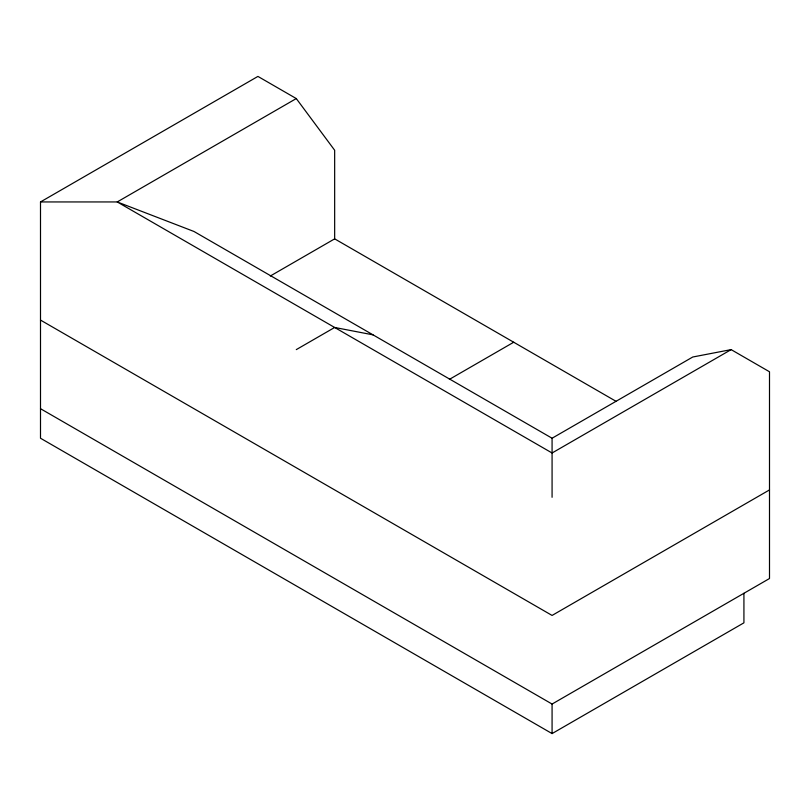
<?xml version="1.0" encoding="UTF-8"?>
<svg xmlns="http://www.w3.org/2000/svg" width="810" height="810" viewBox="0 0 810 810"><rect width="100%" height="100%" fill="white"/><g stroke="black" fill="none" stroke-linecap="round" stroke-linejoin="round"><path stroke-width="1.21" d="M743.924 593.295L743.924 622.829L552.076 733.587L40.5 438.23L40.5 201.943L257.924 76.413L296.288 98.567L334.662 150.255L334.662 238.859L616.339 401.487M296.288 98.567L117.237 201.943L40.5 201.943M270.317 276.007L334.662 238.859M296.288 349.616L334.662 327.463L373.025 334.854M449.368 379.384L513.712 342.235M731.136 349.616L552.076 452.992L117.237 201.943L193.975 231.478L552.076 438.23L692.763 357.007L731.136 349.616L769.5 371.77L769.5 578.522L552.076 704.052L40.5 408.696M769.5 489.918L552.076 615.438L40.5 320.082M552.076 438.23L552.076 497.3M552.076 704.052L552.076 733.587"/></g></svg>
